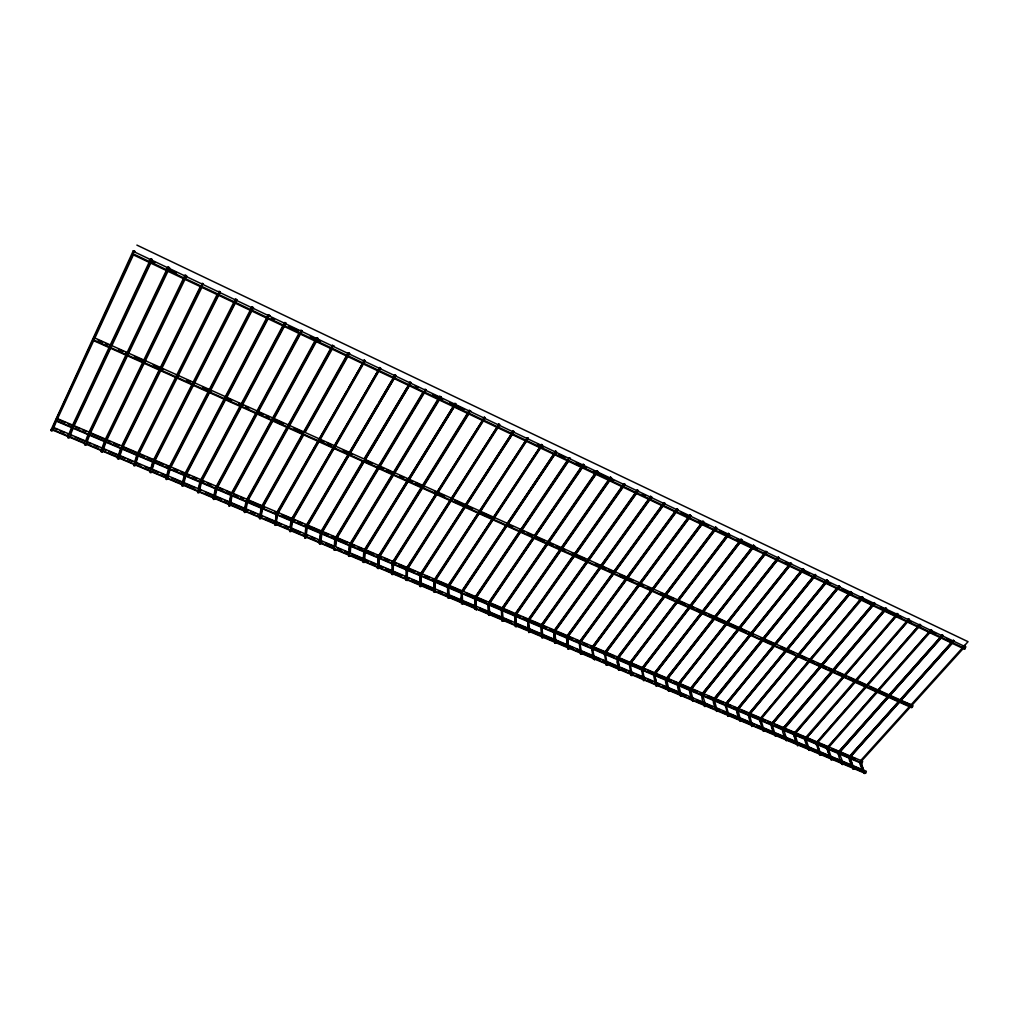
<?xml version="1.0" encoding="UTF-8"?>
<svg xmlns="http://www.w3.org/2000/svg" width="1019" height="1019" viewBox="0 0 1019 1019"><rect width="100%" height="100%" fill="white"/><g stroke="black" fill="none" stroke-linecap="round" stroke-linejoin="round"><path stroke-width="1.5" d="M167.383 479.248L166.95 478.331L165.893 478.612L166.326 479.529L167.383 479.248L170.237 468.689M838.37 754.442L838.28 752.646M839.299 754.315L839.936 751.856L888.402 697.327M827.313 747.984C826.791 753.41 833.911 760.212 831.058 759.996M828.243 748.201L831.963 759.779M953.262 640.467L954.293 641.18L953.262 640.467L849.795 756.047M392.786 570.958L392.863 564.106M393.117 571.761L393.474 563.571M816.283 743.297L819.684 755.028L820.983 754.71M816.372 745.106L816.385 743.526M817.213 743.513L820.728 754.417L819.811 754.646M391.755 573.952L393.079 574.512L391.704 574.423L392.149 563.023M199.036 492.61L198.616 491.706L197.559 491.986L197.979 492.89L199.036 492.61L201.52 481.987M805.176 738.584C803.622 741.934 811.162 752.684 808.615 749.92M805.265 740.393L805.29 738.8M806.207 740.253L806.22 739.017M213.213 498.584L213.621 499.488L214.665 499.208L214.257 498.316L213.213 498.584L215.544 487.948M794.935 734.037L797.788 743.501M943.199 635.69L942.167 634.964L943.199 635.69L890.517 694.958M793.992 733.82C793.483 739.323 800.272 746.048 797.482 745.832M378.902 565.749L379.068 558.858L380.049 556.17L468.957 413.739M377.489 567.94L378.839 568.5L377.45 568.411L378.049 557.024M377.934 564.59L378.457 557.393M378.571 564.946L378.75 558.119M783.675 729.26L786.451 738.711M228.727 505.144L229.135 506.035L230.179 505.755L229.772 504.864L228.727 505.144L230.893 494.47M782.745 729.044C781.127 732.432 788.54 743.157 785.993 740.367M782.821 730.865L782.872 729.273M771.408 724.229L773.332 731.871M772.44 725.91L772.478 724.675M245.566 512.251L245.171 511.372L244.127 511.64L244.535 512.519L245.566 512.251L247.541 501.539M760.008 719.376C759.486 724.917 765.97 731.591 763.218 731.375M760.085 721.21L760.149 719.618M760.938 719.592L764.148 731.145M364.267 558.425L364.522 552.069M364.585 559.698L365.159 551.546M930.971 629.869L932.016 630.595L930.971 629.869L827.95 746.761M259.412 518.098L259.807 518.964L260.839 518.696L260.456 517.818L259.412 518.098L261.233 507.36M363.121 561.877L364.14 561.609L364.484 562.437L363.082 562.348L363.821 550.973M363.63 558.539L364.254 551.355M748.519 714.497C747.984 720.064 754.366 726.7 751.653 726.496M749.449 714.714L751.563 722.726M276.225 513.742L274.952 525.358L275.996 525.091L277.244 515.614M275.996 525.091L275.614 524.225L274.57 524.492M736.966 709.581C735.196 713.033 742.392 723.719 739.832 720.879M737.119 709.835L738.724 717.223M737.896 709.797L740.087 718.471M349.835 552.323L350.192 545.98M350.154 553.597L350.854 545.458M725.324 704.639L727.974 716.319L729.298 716M725.401 706.485L725.49 704.893M726.343 706.345L726.42 705.097M291.026 531.434L290.657 530.568L289.625 530.848L289.995 531.701L291.026 531.434L292.491 520.658M348.651 555.763L349.67 555.495L350.014 556.336L348.613 556.234L349.186 546.159M349.377 549.687L349.937 545.28M919.724 624.52L920.768 625.246L919.724 624.52L816.92 742.061M713.606 699.658C711.759 703.135 718.828 713.797 716.268 710.944M713.682 701.505L713.771 699.913M305.866 526.339L304.91 538.007L305.942 537.739L307.254 526.925M305.942 537.739L305.573 536.873L304.554 537.14M701.798 694.64C702.027 707.441 708.995 712.969 702.677 695.735M701.874 696.499L701.976 694.894M702.83 696.346L702.906 695.111M319.367 543.394L319.724 544.248L320.743 543.98L320.386 543.127L319.367 543.394L320.526 532.568M335.302 546.171L335.748 539.841M335.722 546.082L336.423 539.331M334.066 549.598L335.085 549.343L335.429 550.184L334.028 550.082L334.741 540.032M689.99 691.455L690.105 689.85M690.946 691.302L691.035 690.067M689.914 689.583C687.991 693.111 694.945 703.734 692.385 700.855M909.445 619.641L908.4 618.915L909.445 619.641L806.857 737.781M677.953 684.501C675.992 688.042 682.883 698.652 680.31 695.76M678.03 686.373L678.157 684.768M666.936 681.112L667.037 679.864M320.972 541.255L321.889 533.154M665.916 679.38C663.904 682.934 670.731 693.544 668.158 690.627M320.068 540.121L320.539 534.606M320.526 541.548L321.189 533.663M898.032 614.215L896.987 613.489L898.032 614.215L796.731 731.833M642.594 670.769L642.709 669.521M641.562 669.037L643.498 680.679L644.849 680.335M641.639 670.922L641.792 669.317M642.492 669.241L644.543 680.017L643.588 680.259M304.91 538.007L305.19 535.255M305.611 531.128L305.891 528.39M305.891 533.727L306.528 527.434M629.271 663.802L631.092 675.444L632.353 675.521L631.181 675.024M630.201 664.006L631.844 673.368M630.302 665.547L630.417 664.299M616.877 658.541L618.597 670.158L619.858 670.247L618.686 669.75M617.807 658.745L619.093 666.681M886.543 608.751L885.486 608.025L886.543 608.751L783.802 729.489M405.906 579.926L407.231 580.486L405.906 579.926L406.161 568.971M604.407 653.243L606.318 665.178L607.362 664.515L606.534 664.159L606.318 665.178M604.471 655.141L604.649 653.536M605.337 653.446L607.273 664.936M290.835 529.001L292.007 520.238M290.097 526.772L291.103 520.059M290.479 527.6L290.963 523.486M421.267 586.409L420.388 585.556L419.892 586.32L421.267 586.409L421.089 576.703M592.88 649.651L593.02 648.402M591.899 649.816L592.103 648.199M433.865 580.741L433.839 592.205L435.189 592.294L434.896 591.491M579.187 642.518L580.563 654.122L581.849 654.198L580.639 653.688M873.882 602.738L874.952 603.465L873.882 602.738L772.058 722.968M447.723 597.58L449.022 598.128L447.723 597.58L447.558 586.562M275.818 522.658L277.13 513.92M566.449 637.104L567.698 648.695L568.997 648.772L567.787 648.262M566.73 637.41L567.163 643.307M567.379 637.308L568.322 645.218M275.499 521.269L276.722 514.162M462.741 603.923L461.9 603.095L461.403 603.834L462.741 603.923L462.193 594.153M553.623 631.653L554.756 643.218L556.043 643.307L554.833 642.798M553.903 631.958L554.476 639.282M554.54 631.844L555.406 639.741M554.82 632.162L556.043 643.307M475.096 609.133L476.37 609.668L475.096 609.133L474.65 598.089M863.322 597.72L862.252 596.981L863.322 597.72L761.397 718.688M540.694 626.15L541.7 637.716L543.012 637.805L541.777 637.283M541.624 626.354L542.401 634.238M541.904 626.672L542.643 634.977M260.826 512.162L261.73 507.793M260.686 516.264L262.138 507.538M261.246 515.996L262.635 507.959M488.623 614.852L489.897 615.387L488.623 614.852L488.05 603.783M527.676 620.622L528.148 627.513M527.982 620.94L528.899 632.506L529.944 631.818L529.078 631.449L528.899 632.506M528.606 620.826L529.88 632.264M503.322 621.055L502.494 620.227L501.998 620.966L503.322 621.055L502.278 609.629M514.57 615.043L515.334 626.583L516.646 626.672L515.397 626.15M514.875 615.374L515.066 621.246M245.439 507.093L246.127 503.017M245.694 508.252L246.738 502.023M501.361 609.438L501.666 616.317M501.679 609.77L501.807 615.642M850.483 591.606L851.553 592.345L850.483 591.606L749.169 713.236M244.585 508.952L246.114 500.94M488.381 604.114L488.56 611.4M475.58 598.28L475.988 607.502M474.994 598.42L475.083 605.694M230.065 503.31L231.491 495.552M230.918 501.73L231.912 496.355M839.771 586.511L838.688 585.772L839.771 586.511L738.699 708.778M229.135 506.035L229.632 503.322M230.396 499.259L230.893 496.546M461.161 592.345L461.225 599.197M447.914 586.919L447.838 594.166M215.213 496.533L216.983 488.56M214.449 495.438L215.544 490.037M214.563 496.762L216.143 489.031M434.782 580.932L434.846 590.103M593.415 659.076L594.612 659.586L593.415 659.076L591.695 649.154M827.861 580.855L826.778 580.117L827.861 580.855L776.453 643.575M93.761 338.588C95.136 335.238 91.927 342.779 93.302 339.429M420.987 575.073L420.911 582.855M407.078 569.162L406.899 576.92M407.473 569.532L407.218 577.722M198.883 488.853L200.068 483.465M198.947 490.164L200.972 481.541M198.45 487.986L200.068 481.363M392.188 565.023L392.557 563.392M653.663 675.47L655.816 685.876L656.631 686.22L657.166 685.545L654.631 675.33M183.509 480.866L184.159 478.178M183.586 481.974L185.063 475.822M183.904 483.299L185.496 476.65M182.426 482.675L184.477 474.739M803.787 569.417L802.705 568.666L803.787 569.417L703.556 693.824M165.893 478.612L168.759 468.065M167.371 475.516L168.759 470.167M167.345 476.803L169.332 469.148M790.477 563.087L791.572 563.838L790.477 563.087L690.576 688.296M152.481 468.523L154.417 461.964M150.978 467.887L152.455 462.613M151.806 467.441L152.544 464.779M151.78 468.511L153.487 462.409M56.427 419.28C57.879 415.79 54.618 423.42 56.058 419.93M778.21 557.266L779.306 558.017L778.21 557.266L678.616 683.214M136.024 463.046L137.973 456.461M53.192 427.292L51.969 430.005L53.192 427.292L866.341 771.281L865.233 773.396L52.033 429.801L50.95 430.094L51.447 431.062L52.529 430.77L52.033 429.801L55.676 420.847L861.386 763.333L862.494 762.11L862.482 761.231L861.361 761.218L965.311 646.199L964.28 645.486L965.311 646.199M133.718 465.033L134.775 464.753L135.234 465.67L134.164 465.963L133.718 465.033L136.954 454.538M135.756 460.652L136.954 456.665M135.234 463.225L137.845 454.703M774.567 735.552C777.51 737.807 770.593 728.139 771.37 725.464M765.868 551.394L766.963 552.145L765.868 551.394L666.566 678.081M119.159 455.124L120.853 449.838M118.981 456.359L121.758 447.863M120.866 447.698L117.427 458.155L117.898 459.098L118.956 458.805L122.382 448.347M838.28 753.869C841.325 768.339 846.381 767.995 839.21 753.742M102.97 448.36L105.161 441.877M104.639 440.807L101.008 451.226L101.492 452.169L102.562 451.888L106.167 441.456M754.595 546.031L753.487 545.267L754.595 546.031L655.574 673.406L654.809 675.954L656.427 683.099M102.83 448.22L104.626 442.947M852.954 768.632C855.896 770.81 848.598 761.091 849.171 758.505M184.477 476.841L185.369 474.905M863.857 773.23C866.8 775.395 859.45 765.677 859.985 763.104M86.016 444.895L85.532 443.953L84.462 444.246L84.946 445.188L86.016 444.895L89.825 434.514M86.475 441.38L88.806 434.935M85.876 440.335L88.284 433.852M742.061 540.07L740.966 539.318L742.061 540.07L691.748 605.401M70.833 433.979L73.355 427.509M68.77 434.603L71.801 426.846M70.273 432.922L71.279 430.311M69.84 434.336L72.298 427.916M728.254 533.51L729.362 534.274L728.254 533.51L629.92 662.49M53.574 428.184L56.198 421.726M50.95 430.094L133.311 250.712L134.954 251.489L133.311 250.712M716.739 528.033L715.618 527.269L716.739 528.033L618.699 657.714M964.407 647.052L965.706 646.925L964.534 649.154L132.623 254.521L132.992 253.629M133.553 252.572L133.922 251.629L132.623 254.572M702.728 521.371L703.836 522.148L702.728 521.371L605.069 651.918M133.999 251.426L56.567 418.822L65.343 422.567M57.446 418.898L133.616 254.368M72.502 425.305L150.697 258.966L151.627 259.017L152.315 259.743L111.835 345.721M73.368 425.369L75.393 421.064M76.743 418.198L78.094 415.319M79.444 412.453L83.494 403.855M84.844 400.989L91.583 386.647M94.958 379.476L99.684 369.438M103.059 362.267L109.797 347.925M113.173 340.754L117.898 330.716M121.274 323.545L123.286 319.24M124.636 316.374L128.012 309.203M129.362 306.337L131.387 302.032M132.737 299.166L136.113 291.994M137.463 289.129L139.488 284.836M142.851 277.665L149.602 263.322M691.022 515.818L689.901 515.041L691.022 515.818L593.682 647.078M73.19 425.904L150.035 262.558M74.056 425.955L110.485 348.587M88.984 432.311L167.918 267.156L168.836 267.207L169.536 267.921L90.525 432.973M89.672 432.909L126.738 355.414M128.114 352.549L167.243 270.748M105.339 439.278L184.999 275.283L185.904 275.321L186.604 276.034L106.868 439.928M106.027 439.877L184.515 278.174M121.567 446.182L200.539 286.161M126.585 437.724L132.177 426.401M135.68 419.318L139.17 412.236M144.774 400.9L160.161 369.744M164.352 361.248L167.855 354.166M173.447 342.843L176.949 335.761M180.439 328.678L186.044 317.355M189.534 310.273L198.629 291.854M122.255 446.768L202.641 284.046C205.227 284.416 200.425 282.212 202.641 284.046M123.082 446.819L202.119 286.912M678.03 509.64L676.896 508.863L678.03 509.64L581.047 641.69M137.654 453.022L217.314 294.147M138.342 453.621L219.429 292.033C221.989 292.377 217.225 290.211 219.429 292.033M139.157 453.659L220.295 292.058M654.707 674.438L753.181 547.407M666.846 679.584L766.594 552.069M153.614 459.811L235.389 299.229L236.242 299.242L236.943 299.968L155.105 460.448M154.315 460.41L234.65 302.758M702.728 694.843L802.386 570.78M714.701 700.117L813.875 577.607M169.46 466.562L251.897 307.076L252.737 307.088L253.438 307.802L170.937 467.186M170.237 466.587L179 449.646M180.465 446.832L184.108 439.775M185.573 436.947L199.444 410.135M200.896 407.307L208.207 393.194M209.659 390.366L212.589 384.723M216.232 377.667L227.912 355.083M231.568 348.027L241.057 329.672M246.891 318.387L250.547 311.33M170.16 467.148L252.597 307.789L253.438 307.802M839.21 752.863L941.836 637.041M92.92 340.333L911.648 707.696L912.807 706.409L912.272 705.199L901.433 701.034M185.165 473.236L268.264 314.858L269.793 315.584L268.264 314.858M185.942 473.275L188.146 469.071M191.827 462.053L201.393 443.838M202.87 441.036L209.494 428.413M213.162 421.407L224.205 400.378M225.683 397.576L230.829 387.768M234.51 380.749L241.134 368.139M242.598 365.337L254.381 342.906M255.845 340.104L262.469 327.481M185.866 473.835L268.965 315.572M186.643 473.86L268.328 318.387M664.923 503.411L663.802 502.634L664.923 503.411L568.309 636.276M200.756 479.873L284.505 322.577L285.32 322.577L286.021 323.29L202.221 480.497M201.52 479.898L210.5 463.046M214.232 456.015L218.728 447.596M220.219 444.781L235.937 415.281M237.427 412.478L240.42 406.861M241.923 404.046L244.165 399.83M247.91 392.812L252.394 384.38M253.897 381.577L269.602 352.077M271.105 349.275L277.83 336.627M279.333 333.812L283.078 326.793M201.456 480.471L285.205 323.29L286.021 323.29M216.232 486.458L299.102 333.022M216.971 486.483L299.14 334.41M216.932 487.057L301.306 330.946C303.675 331.2 299.102 329.162 301.306 330.946M217.671 487.069L302.108 330.946M231.58 492.992L316.565 337.824L317.355 337.811L318.055 338.525L233.007 493.604M232.307 493.005L248.254 463.9M249.77 461.136L254.33 452.818M255.845 450.054L260.405 441.736M261.921 438.96L271.793 420.949M273.309 418.185L277.869 409.867M279.384 407.091L283.944 398.786M285.46 396.009L290.02 387.691M291.536 384.927L307.483 355.822M308.999 353.058L313.559 344.74M315.075 341.976L317.355 337.811M232.281 493.578L317.278 338.537L318.055 338.525M246.802 499.463L332.411 345.352L333.888 346.052L332.411 345.352M247.515 499.476L255.234 485.592M256.775 482.815L270.672 457.824M272.213 455.047L286.874 428.655M288.415 425.878L296.134 411.994M297.675 409.218L321.609 366.165M323.15 363.388L330.869 349.504M247.515 500.062L287.613 427.916M289.154 425.14L333.111 346.052M248.228 500.074L332.347 348.829M651.727 497.132L650.593 496.355L651.727 497.132L555.495 630.825M261.921 505.895L348.116 352.816L348.867 352.803L349.581 353.504L305.292 432.069M262.622 505.908L302.248 435.559M304.579 431.419L328.666 388.659M330.22 385.895L341.874 365.21M343.428 362.458L347.313 355.555M262.622 506.494L303 434.833M304.554 432.081L347.262 356.281M263.322 506.494L303.738 434.833M276.913 512.277L364.433 360.191L365.146 360.904L278.314 512.875M278.391 510.901L317.864 441.775M319.444 438.998L347.071 390.608M348.651 387.844L364.433 360.191M277.614 512.875L362.815 363.694M291.791 518.607L379.87 367.541L380.584 368.241L293.179 519.206M292.466 518.607L332.996 448.564M334.576 445.825L377.489 371.655M292.504 519.206L378.266 371.018M306.553 524.9L395.181 374.814L395.894 375.527L307.929 525.486M307.216 524.887L348.001 455.315M349.606 452.576L377.59 404.836M379.195 402.097L391.984 380.278M307.267 525.486L395.894 375.527M638.429 490.814L637.295 490.024L638.429 490.814L542.579 625.322M321.214 531.128L362.598 461.39M364.216 458.652L410.377 382.036L411.077 382.749L322.577 531.714M321.864 531.116L362.458 462.728M364.904 458.626L407.129 387.513M321.928 531.727L411.077 382.749M335.748 537.319L423.114 391.958M336.397 537.306L423.802 391.92M336.461 537.905L378.1 468.676M379.743 465.963L425.458 389.946C427.56 390.048 423.254 388.226 425.458 389.946M337.111 537.892L426.146 389.908M350.179 543.458L392.073 474.625M393.703 471.924L439.698 396.353L441.1 397.015L439.698 396.353M350.816 543.445L391.895 475.949M394.366 471.899L437.915 400.352M350.905 544.044L440.412 397.053M351.53 544.031L439.456 399.703M364.509 549.547L455.213 403.358L455.926 404.059L365.846 550.12M365.12 549.534L406.836 481.86M408.492 479.147L452.703 407.409M365.222 550.145L455.926 404.059M625.042 484.445L623.895 483.656L625.042 484.445L529.574 619.794M378.724 555.597L469.262 410.402L470.638 411.052L469.262 410.402M379.323 555.572L467.403 414.376M379.437 556.196L469.976 411.103M392.837 561.609L484.509 417.281L485.222 417.981L394.149 562.17M393.423 561.571L435.597 494.775M438.119 490.763L484.509 417.281M393.551 562.195L482.891 420.707M406.836 567.57L498.979 424.171L499.705 424.872L452.64 498.508M407.422 567.532L498.979 424.171M407.562 568.156L497.361 427.611M408.148 568.118L450.933 501.182M422.032 574.028L514.06 431.699L513.347 430.999L420.732 573.48L419.79 576.143L419.879 581.696M421.306 573.442L510.761 434.986M421.458 574.066L464.447 507.564M466.167 504.914L514.06 431.699M434.54 579.352L527.6 437.775L528.313 438.476L435.826 579.9M435.1 579.314L478.319 513.168M480.051 510.532L527.6 437.775M435.266 579.938L525.982 441.176M611.54 478.026L610.394 477.236L611.54 478.026L516.467 614.215L515.601 616.839L516.34 623.857M448.233 585.186L541.739 444.501L542.452 445.188L449.519 585.721L448.589 588.383L448.831 593.95M448.78 585.135L491.757 520.123M493.502 517.474L541.739 444.501M448.959 585.772L540.987 446.589M461.836 590.969L555.763 451.162L556.489 451.863L463.097 591.504M462.371 590.918L555.763 451.162M462.562 591.555L556.489 451.863M475.325 596.714L569.111 457.862L570.411 458.486L569.111 457.862M475.86 596.663L519.231 532.466M521.002 529.842L567.035 461.709M476.051 597.3L568.067 461.174M476.586 597.249L568.64 461.097M488.725 602.407L532.695 538.019M534.478 535.395L582.932 464.435L583.976 464.677L489.973 602.942L489.082 605.579L489.668 612.585M489.247 602.356L533.23 537.956M535.026 535.332L583.505 464.346M489.451 602.993L584.231 465.046M502.023 608.076L596.777 470.765L597.936 471.568L596.65 470.956M502.533 608.012L546.719 544.019M548.528 541.395L594.51 474.79M502.762 608.661L597.376 471.644M503.271 608.598L596.128 474.179M515.232 613.693L559.584 550.094M561.393 547.509L610.266 477.427M515.729 613.629L560.106 550.031M561.915 547.432L610.814 477.338M610.088 479.414L515.971 614.279L520.416 616.177M528.339 619.272L572.882 556.068M574.691 553.495L623.781 483.847M528.836 619.208L573.391 555.992M575.213 553.419L624.316 483.758M529.078 619.858L624.507 484.534M541.356 624.813L637.181 490.215M541.841 624.736L586.091 562.615M587.938 560.017L634.939 494.011M542.095 625.399L637.907 490.916M554.285 630.302L650.491 496.546M554.756 630.239L648.224 500.304M555.024 630.888L650.288 498.52M567.112 635.767L663.7 502.826M567.57 635.69L612.177 574.321M614.037 571.761L661.42 506.558M567.85 636.353L664.426 503.513M579.849 641.193L676.807 509.054M580.308 641.117L677.304 508.952M580.588 641.766L675.648 512.302M592.51 646.568L689.812 515.232M592.943 646.492L690.296 515.13M593.249 647.154L689.596 517.193M605.503 651.829L651.026 590.982M652.924 588.447L703.199 521.257M605.808 652.491L703.454 522.059M606.241 652.415L651.765 591.619M653.663 589.084L702.027 524.479M617.539 657.217L715.542 527.46M617.96 657.14L663.649 596.65M665.56 594.128L716 527.345M618.278 657.803L714.357 530.67M630.341 662.401L675.673 602.955M678.565 599.159L728.712 533.396M630.659 663.076L727.056 536.72M631.079 662.987L677.368 602.318M679.304 599.796L727.515 536.605M642.225 667.725L740.889 539.51M642.632 667.636L741.335 539.395M642.964 668.311L740.647 541.458M643.371 668.209L689.812 607.91M654.44 672.922L753.423 545.471M654.835 672.833L700.461 614.088M703.377 610.343L751.92 547.853M666.961 677.992L712.727 619.59M714.676 617.106L763.371 554.986M667.7 678.565L765.078 554.425M678.998 683.112L778.643 557.126M679.355 683.787L778.949 557.941M679.737 683.685L777.395 560.297M690.946 688.194L737.45 629.92M739.437 627.437L790.897 562.959M691.315 688.882L790.222 565.01M691.684 688.78L738.189 630.544M740.176 628.061L789.649 566.105M702.448 693.353L802.654 568.882M702.817 693.251L749.462 635.308M751.449 632.85L800.081 572.436M714.255 698.372L813.748 575.85M714.612 698.27L761.384 640.671M763.384 638.212L815.136 574.487L815.824 575.366L815.136 574.487M714.994 698.958L815.467 575.302M725.974 703.365L826.74 580.321M726.318 703.25L827.122 580.18M827.466 580.996L726.713 703.938L731.132 705.823M727.069 703.823L774.44 646.033M737.603 708.32L836.637 588.434M737.947 708.205L837.007 588.294M738.355 708.893L839.389 586.664M749.5 713.122L796.119 657.153M798.157 654.72L847.808 595.109M542.452 445.188L541.14 444.564M749.92 713.809L851.209 592.281M750.251 713.695L797.877 656.567M799.902 654.134L849.553 594.561M760.658 718.115L862.227 597.198M760.976 718L860.558 599.465M772.377 722.853L819.709 666.974M821.773 664.541L874.238 602.586M772.81 723.541L873.589 604.624M773.128 723.426L872.914 605.681M783.382 727.795L885.46 608.241M783.7 727.668L831.147 672.107M833.211 669.687L885.817 608.088M784.133 728.368L886.199 608.916M794.642 732.585L895.242 615.947M795.393 733.158L896.656 615.578M805.825 737.336L908.719 618.979M806.564 737.909L909.114 619.807M528.313 438.476L526.989 437.839M817.213 741.934L920.042 624.354M817.671 742.634L920.45 625.195M828.23 746.621L875.563 692.945M877.665 690.551L929.188 632.098M828.702 747.322L931.71 630.544M838.917 751.423L942.155 635.194M839.185 751.283L886.606 697.9M888.721 695.531L940.359 637.397M850.063 755.92L898.643 701.645M900.758 699.289L953.567 640.301M850.547 756.62L952.931 642.314M851.871 755.308L899.395 702.257M901.497 699.9L953.236 642.136M860.609 760.658L968.05 641.69L136.89 245.095M499.705 424.872L498.355 424.222M485.222 417.981L483.859 417.344M101.008 451.226L102.078 450.946L102.562 451.888M117.427 458.155L118.497 457.875L118.956 458.805M380.584 368.241L379.144 367.566M365.146 360.904L363.694 360.216M349.581 353.504L348.116 352.816M655.918 685.469L656.873 685.227M704.358 705.912L705.301 705.683M728.088 715.924L729.018 715.695L726.203 705.734M841.974 763.995L842.891 763.779M236.943 299.968L235.389 299.229M186.604 276.034L184.999 275.283M169.536 267.921L167.918 267.156M152.315 259.743L150.697 258.966M52.937 427.751L57.331 429.61M60.261 430.859L64.668 432.718M67.598 433.954L71.992 435.814M74.935 437.049L91.06 443.876M93.99 445.112L98.384 446.972M101.314 448.22L105.721 450.08M108.651 451.315L124.777 458.142M127.706 459.378L132.113 461.238M135.043 462.473L140.902 464.957M145.309 466.817L158.505 472.396M161.435 473.631L165.83 475.504M171.702 477.975L195.151 487.897M198.094 489.133L201.023 490.381M205.418 492.241L221.543 499.055M224.486 500.304L228.88 502.163M231.81 503.399L247.935 510.213M250.865 511.462L255.272 513.321M258.202 514.557L262.596 516.416M265.539 517.665L274.328 521.384M277.257 522.62L281.664 524.479M284.594 525.715L288.988 527.575M291.931 528.823L300.72 532.542M303.649 533.778L308.056 535.637M310.986 536.886L315.38 538.745M318.31 539.981L322.717 541.841M325.647 543.076L334.449 546.795M337.378 548.044L341.773 549.903M344.702 551.139L349.109 552.999M352.039 554.247L368.165 561.061M371.094 562.297L375.502 564.157M378.431 565.405L382.826 567.265M385.755 568.5L401.894 575.327M404.823 576.563L409.218 578.423M412.147 579.658L435.61 589.581M438.539 590.829L442.947 592.689M445.876 593.924L476.663 606.942M479.592 608.19L511.856 621.819M516.251 623.692L539.713 633.601M542.643 634.85L566.105 644.772M569.035 646.008L573.43 647.867M576.359 649.103L592.498 655.93M595.427 657.166L599.822 659.026M602.751 660.274L618.89 667.088M621.819 668.324L626.214 670.184M629.143 671.432L633.551 673.292M636.48 674.527L645.282 678.246M648.211 679.495L652.606 681.354M655.535 682.59L659.943 684.45M662.872 685.685L678.998 692.512M681.928 693.748L686.335 695.608M689.264 696.856L693.659 698.716M696.588 699.951L712.727 706.766M715.656 708.014L720.051 709.874M722.981 711.109L753.78 724.127M756.709 725.375L863.743 770.631M52.287 429.356L865.883 773.039M68.273 423.802L72.655 425.675M75.584 426.923L79.979 428.782M82.908 430.031L85.825 431.279M90.22 433.151L110.702 441.864M113.631 443.112L119.49 445.596M123.872 447.468L137.043 453.073M139.972 454.308L144.354 456.181M147.284 457.429L163.384 464.269M166.314 465.517L170.695 467.39M173.625 468.625L178.019 470.498M180.936 471.746L189.725 475.478M192.642 476.726L197.036 478.586M199.966 479.834L204.36 481.707M207.277 482.942L211.672 484.815M218.983 487.923L223.378 489.795M226.307 491.043L230.689 492.903M233.618 494.151L238.013 496.024M240.943 497.272L243.859 498.508M248.254 500.38L264.354 507.233M274.595 511.589L277.525 512.824M281.906 514.697L295.077 520.301M298.007 521.55L302.388 523.409M305.318 524.658L321.418 531.51M324.348 532.746L328.729 534.618M331.659 535.867L347.759 542.707M350.676 543.955L355.071 545.827M358 547.076L362.395 548.935M365.312 550.184L374.1 553.916M377.017 555.164L381.412 557.036M384.341 558.272L388.723 560.144M391.653 561.393L396.047 563.252M398.977 564.501L415.064 571.353M417.994 572.589L422.388 574.461M425.305 575.71L429.7 577.569M432.629 578.817L461.887 591.275M466.282 593.134L486.764 601.847M489.693 603.095L513.105 613.056M523.346 617.412L539.446 624.265M542.375 625.513L546.757 627.373M549.687 628.621L554.081 630.494M556.998 631.729L565.787 635.474M568.717 636.709L573.098 638.582M576.028 639.83L580.422 641.69M583.339 642.938L587.734 644.81M590.663 646.059L614.075 656.019M617.004 657.255L644.798 669.088M647.727 670.336L671.139 680.297M674.068 681.533L697.48 691.493M700.41 692.742L704.791 694.614M707.721 695.862L723.821 702.702M734.062 707.059L738.457 708.931M741.373 710.179L747.233 712.663M750.162 713.911L764.785 720.14M767.715 721.376L772.109 723.248M775.039 724.496L829.173 747.526M832.103 748.774L855.514 758.735M55.93 420.388L862.036 762.976M56.822 418.363L862.482 761.231M98.181 340.231L102.524 342.18M105.428 343.479L108.32 344.791M118.471 349.351L122.828 351.3M125.719 352.599L128.623 353.911M134.419 356.51L143.119 360.42M153.27 364.98L163.422 369.54M186.617 379.96L190.973 381.908M202.564 387.118L211.264 391.029M225.772 397.537L231.568 400.149M238.815 403.397L243.172 405.358M246.063 406.657L248.967 407.957M259.119 412.517L263.462 414.478M266.367 415.777L269.271 417.077M275.066 419.688L283.766 423.586M293.918 428.146L304.057 432.706M318.565 439.227L324.36 441.826M327.265 443.125L331.608 445.086M343.212 450.296L351.912 454.194M366.407 460.715L372.215 463.314M379.463 466.575L383.806 468.523M386.711 469.835L392.506 472.434M399.754 475.695L404.11 477.644M407.001 478.943L412.81 481.554M415.701 482.853L424.401 486.764M434.553 491.324L444.704 495.884M454.856 500.444L465.008 505.004M467.899 506.303L472.256 508.252M479.503 511.513L492.546 517.372M507.054 523.881L512.85 526.492M520.098 529.74L524.454 531.701M527.345 533.001L533.154 535.612M536.045 536.911L544.745 540.822M547.649 542.121L553.444 544.719M556.349 546.031L565.048 549.929M572.296 553.19L585.352 559.049M595.491 563.609L605.643 568.169M608.547 569.468L612.89 571.43M620.151 574.678L633.194 580.55M640.442 583.798L643.346 585.097M647.689 587.059L653.497 589.657M660.745 592.918L665.089 594.867M667.993 596.179L673.788 598.777M676.692 600.076L685.392 603.987M688.296 605.286L694.092 607.897M696.996 609.196L705.696 613.107M708.587 614.406L725.987 622.227M728.891 623.526L746.29 631.347M749.182 632.646L753.538 634.595M760.785 637.856L773.841 643.715M781.089 646.976L794.132 652.835M801.38 656.096L805.736 658.045M808.627 659.344L814.436 661.955M817.327 663.254L826.027 667.165M828.931 668.464L834.727 671.075M837.631 672.374L846.33 676.285M849.235 677.584L866.634 685.392M869.525 686.704L886.925 694.512M889.829 695.811L898.529 699.722M93.239 339.735L912.349 707.301M94.143 337.671L912.782 705.53M133.935 251.68L965.706 646.925M149.347 259.947L155.105 262.673M166.594 268.137L176.656 272.914M271.538 317.979L274.417 319.342M288.785 326.169L298.847 330.946M310.349 336.41L320.412 341.187M415.281 386.252L418.159 387.615M432.54 394.442L442.603 399.219M449.787 402.632L464.154 409.46M537.472 444.284L543.216 447.01M559.036 454.525L564.781 457.251M576.283 462.715L586.345 467.492M593.529 470.905L607.91 477.733M610.789 479.096L613.655 480.458M642.403 494.113L645.282 495.489M681.227 512.557L686.972 515.283M698.474 520.747L708.536 525.524M720.038 530.988L730.101 535.765M737.285 539.178L751.653 546.006M754.531 547.369L757.41 548.731M786.159 562.386L789.037 563.762M803.405 570.589L809.162 573.315M824.97 580.83L830.714 583.556M842.216 589.02L852.279 593.797M859.476 597.21L873.843 604.038M881.027 607.451L895.408 614.279M898.287 615.642L901.153 617.004M908.349 620.418L911.215 621.781M929.901 630.659L935.659 633.398M947.16 638.849L952.905 641.588M133.005 253.769L965.273 648.721M583.658 465.135L582.932 464.435M555.903 451.939L555.177 451.239M513.449 431.763L512.723 431.062M455.251 404.11L454.538 403.397M410.377 382.775L409.663 382.074M395.181 375.552L394.468 374.839M317.278 338.537L316.565 337.824M285.205 323.29L284.505 322.577M252.597 307.789L251.897 307.076M860.915 762.964L864.214 771.587M863.208 769.32L860.991 762.301M862.303 769.498L859.985 761.868M852.788 765.549L850.101 757.499M850.19 758.938L853.973 769.065M853.069 769.281L849.158 757.27M827.313 749.22L830.931 759.333M817.302 744.965L819.836 752.2M806.093 739.679L809.659 750.366M793.967 735.056L797.342 745.156M772.313 725.324L775.65 735.998M714.485 700.754L716.816 709.288M690.793 690.691L693.506 701.327M678.82 685.596L681.444 696.244M666.77 680.475L669.305 691.111M617.909 660.287L619.858 670.247M617.221 661.879L618.062 666.184M592.663 649.001L594.612 659.586M580.002 643.613L581.148 650.644M567.481 638.875L568.997 648.772M567.596 646.161L568.029 649.014M515.347 616.151L516.238 624.507M502.074 618.469L502.329 621.297M488.827 604.878L489.387 611.82M475.682 599.885L476.37 609.668M461.913 593.44L462.295 600.357M461.352 597.134L461.518 599.949M448.309 587.67L448.602 594.561M911.113 706.485L911.139 707.352M434.896 582.562L435.189 592.294M433.903 582.728L434.069 588.345M420.095 576.869L420.261 586.677M181.79 485.324L182.223 486.229L183.28 485.948L182.847 485.044L181.79 485.324M68.209 436.858L67.802 437.737L68.91 438.208L69.317 437.329L68.209 436.858M150.302 471.517L149.869 472.37L150.939 472.816L151.372 471.975L150.302 471.517"/></g></svg>
